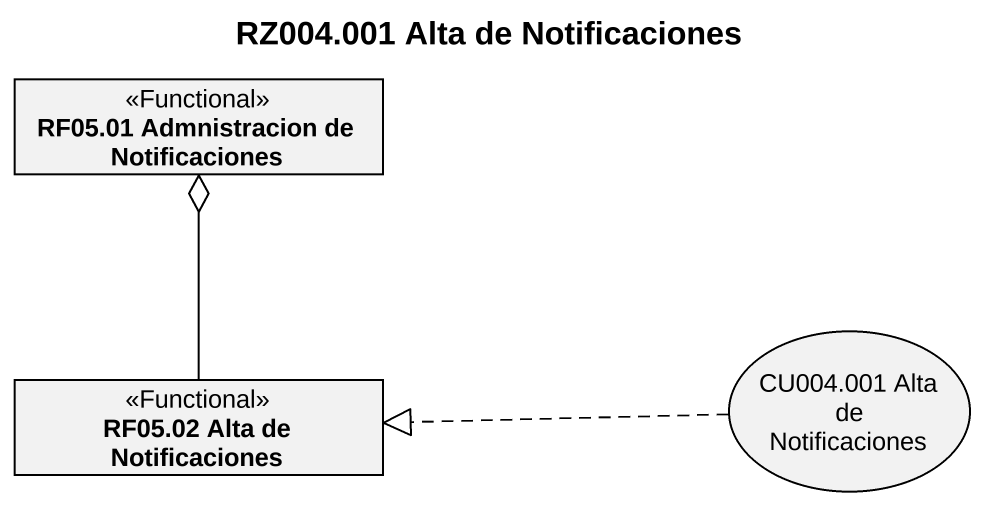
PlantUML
@startuml
title RZ004.001 Alta de Notificaciones
allowmixing
hide circle
hide empty members
class "RF05.01 Admnistracion de Notificaciones" as RF05_01_Admnistracion_de <<Functional>>
usecase "CU004.001 Alta de Notificaciones" as CU004_001_Alta_de
class "RF05.02 Alta de Notificaciones" as RF05_02_Alta_de <<Functional>>
CU004_001_Alta_de .left.|> RF05_02_Alta_de
RF05_02_Alta_de -up-o RF05_01_Admnistracion_de
@enduml
